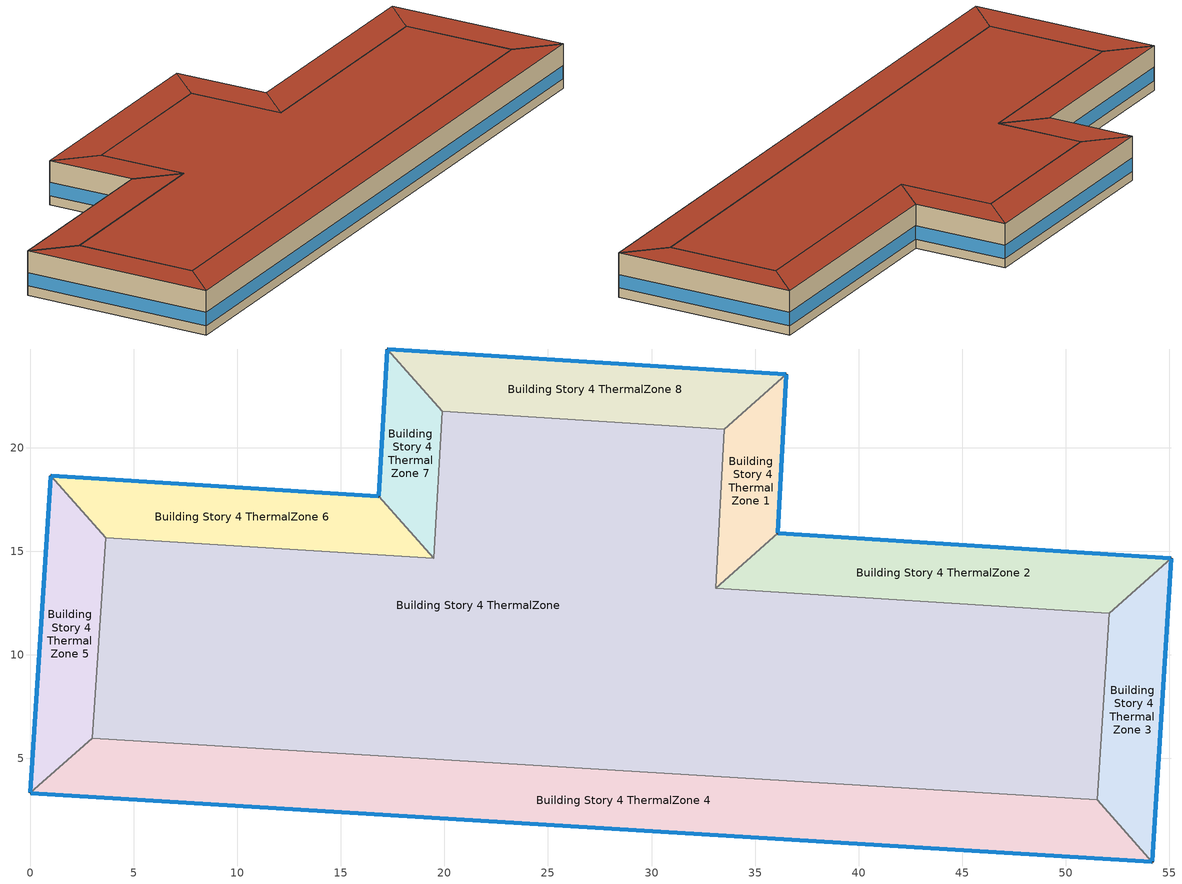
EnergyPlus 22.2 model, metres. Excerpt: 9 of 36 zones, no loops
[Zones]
Building Story 4 ThermalZone
 floor adiabatic (Typical Interior Ceiling): 33.52,20.89 33.1,13.23 52.1,12.02 51.53,3 3,5.98 3.65,15.65 19.48,14.66 19.9,21.77 z10.8
 wall adiabatic (Typical Interior Wall): 33.1,13.23 33.52,20.89 19.9,21.77 19.48,14.66 3.65,15.65 3,5.98 51.53,3 52.1,12.02 33.1,13.23 z10.8:14.4
 roof outside (Typical IEAD Roof - Highly Reflective R-25.64): 19.9,21.77 19.48,14.66 3.65,15.65 3,5.98 51.53,3 52.1,12.02 33.1,13.23 33.52,20.89 z14.4
Building Story 4 ThermalZone 1
 floor adiabatic (Typical Interior Ceiling): 36.51,23.54 36.09,15.88 33.1,13.23 33.52,20.89 z10.8
 wall outside (Typical Insulated Steel Framed Exterior Wall R-12.99): 36.09,15.88 36.51,23.54 z10.8:14.4
 wall adiabatic (Typical Interior Wall): 36.51,23.54 33.52,20.89 33.1,13.23 36.09,15.88 z10.8:14.4
 window (U 0.55 SHGC 0.25): 36.09,15.91 36.51,23.52 z11.56:12.65
 roof outside (Typical IEAD Roof - Highly Reflective R-25.64): 33.52,20.89 33.1,13.23 36.09,15.88 36.51,23.54 z14.4
Building Story 4 ThermalZone 2
 floor adiabatic (Typical Interior Ceiling): 36.09,15.88 55.1,14.66 52.1,12.02 33.1,13.23 z10.8
 wall outside (Typical Insulated Steel Framed Exterior Wall R-12.99): 55.1,14.66 36.09,15.88 z10.8:14.4
 wall adiabatic (Typical Interior Wall): 36.09,15.88 33.1,13.23 52.1,12.02 55.1,14.66 z10.8:14.4
 window (U 0.55 SHGC 0.25): 55.07,14.66 36.12,15.88 z11.56:12.64
 roof outside (Typical IEAD Roof - Highly Reflective R-25.64): 33.1,13.23 52.1,12.02 55.1,14.66 36.09,15.88 z14.4
Building Story 4 ThermalZone 3
 floor adiabatic (Typical Interior Ceiling): 55.1,14.66 54.18,0 51.53,3 52.1,12.02 z10.8
 wall outside (Typical Insulated Steel Framed Exterior Wall R-12.99): 54.18,0 55.1,14.66 z10.8:14.4
 wall adiabatic (Typical Interior Wall): 55.1,14.66 52.1,12.02 51.53,3 54.18,0 z10.8:14.4
 window (U 0.55 SHGC 0.25): 54.18,0.03 55.1,14.63 z11.56:12.65
 roof outside (Typical IEAD Roof - Highly Reflective R-25.64): 52.1,12.02 51.53,3 54.18,0 55.1,14.66 z14.4
Building Story 4 ThermalZone 4
 floor adiabatic (Typical Interior Ceiling): 54.18,0 0,3.33 3,5.98 51.53,3 z10.8
 wall outside (Typical Insulated Steel Framed Exterior Wall R-12.99): 0,3.33 54.18,0 z10.8:14.4
 wall adiabatic (Typical Interior Wall): 54.18,0 51.53,3 3,5.98 0,3.33 z10.8:14.4
 window (U 0.55 SHGC 0.25): 0.03,3.33 54.15,0 z11.56:12.64
 roof outside (Typical IEAD Roof - Highly Reflective R-25.64): 51.53,3 3,5.98 0,3.33 54.18,0 z14.4
Building Story 4 ThermalZone 5
 floor adiabatic (Typical Interior Ceiling): 0,3.33 1,18.66 3.65,15.65 3,5.98 z10.8
 wall outside (Typical Insulated Steel Framed Exterior Wall R-12.99): 1,18.66 0,3.33 z10.8:14.4
 wall adiabatic (Typical Interior Wall): 0,3.33 3,5.98 3.65,15.65 1,18.66 z10.8:14.4
 window (U 0.55 SHGC 0.25): 1,18.63 0,3.36 z11.56:12.65
 roof outside (Typical IEAD Roof - Highly Reflective R-25.64): 3,5.98 3.65,15.65 1,18.66 0,3.33 z14.4
Building Story 4 ThermalZone 6
 floor adiabatic (Typical Interior Ceiling): 1,18.66 16.83,17.66 19.48,14.66 3.65,15.65 z10.8
 wall outside (Typical Insulated Steel Framed Exterior Wall R-12.99): 16.83,17.66 1,18.66 z10.8:14.4
 wall adiabatic (Typical Interior Wall): 1,18.66 3.65,15.65 19.48,14.66 16.83,17.66 z10.8:14.4
 window (U 0.55 SHGC 0.25): 16.81,17.66 1.03,18.66 z11.56:12.65
 roof outside (Typical IEAD Roof - Highly Reflective R-25.64): 3.65,15.65 19.48,14.66 16.83,17.66 1,18.66 z14.4
Building Story 4 ThermalZone 7
 floor adiabatic (Typical Interior Ceiling): 16.83,17.66 17.25,24.77 19.9,21.77 19.48,14.66 z10.8
 wall outside (Typical Insulated Steel Framed Exterior Wall R-12.99): 17.25,24.77 16.83,17.66 z10.8:14.4
 wall adiabatic (Typical Interior Wall): 16.83,17.66 19.48,14.66 19.9,21.77 17.25,24.77 z10.8:14.4
 window (U 0.55 SHGC 0.25): 17.25,24.74 16.83,17.68 z11.56:12.65
 roof outside (Typical IEAD Roof - Highly Reflective R-25.64): 19.48,14.66 19.9,21.77 17.25,24.77 16.83,17.66 z14.4
Building Story 4 ThermalZone 8
 floor adiabatic (Typical Interior Ceiling): 17.25,24.77 36.51,23.54 33.52,20.89 19.9,21.77 z10.8
 wall outside (Typical Insulated Steel Framed Exterior Wall R-12.99): 36.51,23.54 17.25,24.77 z10.8:14.4
 wall adiabatic (Typical Interior Wall): 17.25,24.77 19.9,21.77 33.52,20.89 36.51,23.54 z10.8:14.4
 window (U 0.55 SHGC 0.25): 36.48,23.55 17.28,24.76 z11.56:12.64
 roof outside (Typical IEAD Roof - Highly Reflective R-25.64): 19.9,21.77 33.52,20.89 36.51,23.54 17.25,24.77 z14.4
[Building]
bld_11: Terrain=City
[Site:Location]
Jack Northrop Fld H_CA_USA: Latitude {deg}=41.31223; Longitude {deg}=-105.583; Time Zone {hr}=-8; Elevation {m}=21
[Site:GroundTemperature:FCfactorMethod]
January Ground Temperature {C}=18.8; February Ground Temperature {C}=14.3; March Ground Temperature {C}=13.6; April Ground Temperature {C}=13.2; May Ground Temperature {C}=13.3; June Ground Temperature {C}=12.6; July Ground Temperature {C}=15.3; August Ground Temperature {C}=15.6; September Ground Temperature {C}=17.7; October Ground Temperature {C}=19.4; November Ground Temperature {C}=19.7; December Ground Temperature {C}=18.5
[Site:WaterMainsTemperature]
Calculation Method=Correlation; Annual Average Outdoor Air Temperature {C}=8.96667; Maximum Difference In Monthly Average Outdoor Air Temperatures {deltaC}=26.2
[SizingPeriod:DesignDay] Day of Month=21; Dry-Bulb Temperature Range Modifier Type=DefaultMultipliers; Humidity Condition Type=Wetbulb; Barometric Pressure {Pa}=98769; Rain Indicator=No; Snow Indicator=No; Daylight Saving Time Indicator=No; Begin Environment Reset Mode=FullResetAtBeginEnvironment
Name | Month | Day Type | Maximum Dry-Bulb Temperature {C} | Daily Dry-Bulb Temperature Range {deltaC} | Wetbulb or DewPoint at Maximum Dry-Bulb {C} | Wind Speed {m/s} | Wind Direction {deg} | Solar Model Indicator | ASHRAE Clear Sky Optical Depth for Beam Irradiance (taub) | ASHRAE Clear Sky Optical Depth for Diffuse Irradiance (taud) | Sky Clearness
Buffalo Niagara Intl Ap Ann Clg .4% Condns DB=>MWB 1 | 7 | SummerDesignDay | 30.3 | 9.3 | 21.8 | 5.7 | 240 | ASHRAETau | 0.462 | 2.001
Buffalo Niagara Intl Ap Ann Clg .4% Condns WB=>MDB 1 | 7 | SummerDesignDay | 27.8 | 9.3 | 23.8 | 5.7 | 240 | ASHRAETau | 0.462 | 2.001
Buffalo Niagara Intl Ap Ann Htg 99.6% Condns DB 1 | 1 | WinterDesignDay | -16.3 | 0 | -16.3 | 5.1 | 270 | ASHRAEClearSky |  |  | 0
[Material]
Name | Roughness | Thickness {m} | Conductivity {W/m-K} | Density {kg/m3} | Specific Heat {J/kg-K} | Thermal Absorptance | Solar Absorptance | Visible Absorptance
100mm Normalweight concrete floor | MediumRough | 0.1016 | 2.31045 | 2322 | 832.557 | 0.9 | 0.7 | 0.7
25mm Stucco | Smooth | 0.0254 | 0.72 | 1856 | 840 | 0.9 | 0.7 | 0.7
5/8 in. Gypsum Board | MediumSmooth | 0.0159 | 0.16 | 800 | 1090 | 0.9 | 0.7 | 0.7
G01 13mm gypsum board | Smooth | 0.0127 | 0.160031 | 800.001 | 1090.73 | 0.9 | 0.7 | 0.5
Metal Roof Surface | Smooth | 0.0008 | 45.28 | 7824 | 500 | 0.9 | 0.7 | 0.7
Roof Membrane - Highly Reflective | VeryRough | 0.0095 | 0.16 | 1121.29 | 1460 | 0.75 | 0.45 | 0.7
Std Wood 6inch 1; Std Wood 6inch 2 | MediumSmooth | 0.15 | 0.12 | 540 | 1210 | 0.9 | 0.7 | 0.7
[Material:NoMass] Roughness=Smooth; Thermal Absorptance=0.9; Solar Absorptance=0.7
Name | Thermal Resistance {m2-K/W} | Visible Absorptance
CP02 CARPET PAD | 0.21648 | 0.8
Typical Insulation R-10.81 | 1.90342 | 0.7
Typical Insulation R-24.52 | 4.31889 | 0.7
[WindowMaterial:Gas]
Gap_1_W_0_0032: Gas Type=Air; Thickness {m}=0.0032
[WindowMaterial:Glazing] Optical Data Type=SpectralAverage; Infrared Transmittance at Normal Incidence=0; Back Side Infrared Hemispherical Emissivity=0.84; Conductivity {W/m-K}=1; Dirt Correction Factor for Solar and Visible Transmittance=1; Solar Diffusing=No
Name | Thickness {m} | Solar Transmittance at Normal Incidence | Front Side Solar Reflectance at Normal Incidence | Back Side Solar Reflectance at Normal Incidence | Visible Transmittance at Normal Incidence | Front Side Visible Reflectance at Normal Incidence | Back Side Visible Reflectance at Normal Incidence | Front Side Infrared Hemispherical Emissivity
Glass_2022F_LayerAvg | 0.0039 | 0.355897 | 0.394095 | 0.265645 | 0.677694 | 0.042734 | 0.05547 | 0.046
Glass_2175_LayerAvg | 0.0086 | 0.167758 | 0.217606 | 0.437978 | 0.416044 | 0.078729 | 0.10654 | 0.84
[Construction]
InteriorFurnishings 1: Std Wood 6inch 1
InteriorFurnishings 2: Std Wood 6inch 2
Typical IEAD Roof - Highly Reflective R-25.64: Roof Membrane - Highly Reflective, Typical Insulation R-24.52, Metal Roof Surface
Typical Insulated Steel Framed Exterior Wall R-12.99: 25mm Stucco, 5/8 in. Gypsum Board, Typical Insulation R-10.81, 5/8 in. Gypsum Board
Typical Interior Ceiling: CP02 CARPET PAD, 100mm Normalweight concrete floor
Typical Interior Wall: G01 13mm gypsum board, G01 13mm gypsum board
U 0.55 SHGC 0.25: Glass_2175_LayerAvg, Gap_1_W_0_0032, Glass_2022F_LayerAvg
[Zone] Multiplier=1; Part of Total Floor Area=Yes
Building Story 4 ThermalZone; Building Story 4 ThermalZone 1; Building Story 4 ThermalZone 2; Building Story 4 ThermalZone 3; Building Story 4 ThermalZone 4; Building Story 4 ThermalZone 5; Building Story 4 ThermalZone 6; Building Story 4 ThermalZone 7; Building Story 4 ThermalZone 8
[Space] Space Type=Story Top Blended Space Type
Name | Zone
Building Story 4 Space | Building Story 4 ThermalZone
Building Story 4 Space 1 | Building Story 4 ThermalZone 1
Building Story 4 Space 2 | Building Story 4 ThermalZone 2
Building Story 4 Space 3 | Building Story 4 ThermalZone 3
Building Story 4 Space 4 | Building Story 4 ThermalZone 4
Building Story 4 Space 5 | Building Story 4 ThermalZone 5
Building Story 4 Space 6 | Building Story 4 ThermalZone 6
Building Story 4 Space 7 | Building Story 4 ThermalZone 7
Building Story 4 Space 8 | Building Story 4 ThermalZone 8
[SpaceList]
Story Top Blended Space Type: Building Story 4 Space 2, Building Story 4 Space 4, Building Story 4 Space, Building Story 4 Space 5, Building Story 4 Space 6, Building Story 4 Space 7, Building Story 4 Space 3, Building Story 4 Space 1, Building Story 4 Space 8
[InternalMass]
Name | Construction | Zone or ZoneList | Space or SpaceList | Surface Area {m2}
Building Story 4 Space 2 Office WholeBuilding - Lg Office A  - Story Top Mass; Building Story 4 Space 2 Office WholeBuilding - Lg Office C  - Story Top Mass | InteriorFurnishings 1 | Building Story 4 ThermalZone 2 | Building Story 4 Space 2 | 14.8252
Building Story 4 Space 4 Office WholeBuilding - Lg Office A  - Story Top Mass; Building Story 4 Space 4 Office WholeBuilding - Lg Office C  - Story Top Mass | InteriorFurnishings 1 | Building Story 4 ThermalZone 4 | Building Story 4 Space 4 | 39.9319
Building Story 4 Space Office WholeBuilding - Lg Office A  - Story Top Mass; Building Story 4 Space Office WholeBuilding - Lg Office C  - Story Top Mass | InteriorFurnishings 1 | Building Story 4 ThermalZone | Building Story 4 Space | 152.599
Building Story 4 Space 5 Office WholeBuilding - Lg Office A  - Story Top Mass; Building Story 4 Space 5 Office WholeBuilding - Lg Office C  - Story Top Mass | InteriorFurnishings 1 | Building Story 4 ThermalZone 5 | Building Story 4 Space 5 | 9.72723
Building Story 4 Space 6 Office WholeBuilding - Lg Office A  - Story Top Mass; Building Story 4 Space 6 Office WholeBuilding - Lg Office C  - Story Top Mass | InteriorFurnishings 1 | Building Story 4 ThermalZone 6 | Building Story 4 Space 6 | 12.3178
Building Story 4 Space 7 Office WholeBuilding - Lg Office A  - Story Top Mass; Building Story 4 Space 7 Office WholeBuilding - Lg Office C  - Story Top Mass | InteriorFurnishings 1 | Building Story 4 ThermalZone 7 | Building Story 4 Space 7 | 5.51757
Building Story 4 Space 3 Office WholeBuilding - Lg Office A  - Story Top Mass; Building Story 4 Space 3 Office WholeBuilding - Lg Office C  - Story Top Mass | InteriorFurnishings 1 | Building Story 4 ThermalZone 3 | Building Story 4 Space 3 | 9.21941
Building Story 4 Space 1 Office WholeBuilding - Lg Office A  - Story Top Mass; Building Story 4 Space 1 Office WholeBuilding - Lg Office C  - Story Top Mass | InteriorFurnishings 1 | Building Story 4 ThermalZone 1 | Building Story 4 Space 1 | 5.98695
Building Story 4 Space 8 Office WholeBuilding - Lg Office A  - Story Top Mass; Building Story 4 Space 8 Office WholeBuilding - Lg Office C  - Story Top Mass | InteriorFurnishings 1 | Building Story 4 ThermalZone 8 | Building Story 4 Space 8 | 12.8073
Building Story 4 Space 2 Office WholeBuilding - Lg Office A end_a - Story Top Mass; Building Story 4 Space 2 Office WholeBuilding - Lg Office A end_b - Story Top Mass; Building Story 4 Space 2 Office WholeBuilding - Lg Office C end_a - Story Top Mass; Building Story 4 Space 2 Office WholeBuilding - Lg Office C end_b - Story Top Mass | InteriorFurnishings 1 | Building Story 4 ThermalZone 2 | Building Story 4 Space 2 | 2.35722
Building Story 4 Space 4 Office WholeBuilding - Lg Office A end_a - Story Top Mass; Building Story 4 Space 4 Office WholeBuilding - Lg Office A end_b - Story Top Mass; Building Story 4 Space 4 Office WholeBuilding - Lg Office C end_a - Story Top Mass; Building Story 4 Space 4 Office WholeBuilding - Lg Office C end_b - Story Top Mass | InteriorFurnishings 1 | Building Story 4 ThermalZone 4 | Building Story 4 Space 4 | 6.34919
Building Story 4 Space Office WholeBuilding - Lg Office A end_a - Story Top Mass; Building Story 4 Space Office WholeBuilding - Lg Office A end_b - Story Top Mass; Building Story 4 Space Office WholeBuilding - Lg Office C end_a - Story Top Mass; Building Story 4 Space Office WholeBuilding - Lg Office C end_b - Story Top Mass | InteriorFurnishings 1 | Building Story 4 ThermalZone | Building Story 4 Space | 24.2634
Building Story 4 Space 5 Office WholeBuilding - Lg Office A end_a - Story Top Mass; Building Story 4 Space 5 Office WholeBuilding - Lg Office A end_b - Story Top Mass; Building Story 4 Space 5 Office WholeBuilding - Lg Office C end_a - Story Top Mass; Building Story 4 Space 5 Office WholeBuilding - Lg Office C end_b - Story Top Mass | InteriorFurnishings 1 | Building Story 4 ThermalZone 5 | Building Story 4 Space 5 | 1.54663
Building Story 4 Space 6 Office WholeBuilding - Lg Office A end_a - Story Top Mass; Building Story 4 Space 6 Office WholeBuilding - Lg Office A end_b - Story Top Mass; Building Story 4 Space 6 Office WholeBuilding - Lg Office C end_a - Story Top Mass; Building Story 4 Space 6 Office WholeBuilding - Lg Office C end_b - Story Top Mass | InteriorFurnishings 1 | Building Story 4 ThermalZone 6 | Building Story 4 Space 6 | 1.95853
Building Story 4 Space 7 Office WholeBuilding - Lg Office A end_a - Story Top Mass; Building Story 4 Space 7 Office WholeBuilding - Lg Office A end_b - Story Top Mass; Building Story 4 Space 7 Office WholeBuilding - Lg Office C end_a - Story Top Mass; Building Story 4 Space 7 Office WholeBuilding - Lg Office C end_b - Story Top Mass | InteriorFurnishings 1 | Building Story 4 ThermalZone 7 | Building Story 4 Space 7 | 0.877296
Building Story 4 Space 3 Office WholeBuilding - Lg Office A end_a - Story Top Mass; Building Story 4 Space 3 Office WholeBuilding - Lg Office A end_b - Story Top Mass; Building Story 4 Space 3 Office WholeBuilding - Lg Office C end_a - Story Top Mass; Building Story 4 Space 3 Office WholeBuilding - Lg Office C end_b - Story Top Mass | InteriorFurnishings 1 | Building Story 4 ThermalZone 3 | Building Story 4 Space 3 | 1.46589
Building Story 4 Space 1 Office WholeBuilding - Lg Office A end_a - Story Top Mass; Building Story 4 Space 1 Office WholeBuilding - Lg Office A end_b - Story Top Mass; Building Story 4 Space 1 Office WholeBuilding - Lg Office C end_a - Story Top Mass; Building Story 4 Space 1 Office WholeBuilding - Lg Office C end_b - Story Top Mass | InteriorFurnishings 1 | Building Story 4 ThermalZone 1 | Building Story 4 Space 1 | 0.951928
Building Story 4 Space 8 Office WholeBuilding - Lg Office A end_a - Story Top Mass; Building Story 4 Space 8 Office WholeBuilding - Lg Office A end_b - Story Top Mass; Building Story 4 Space 8 Office WholeBuilding - Lg Office C end_a - Story Top Mass; Building Story 4 Space 8 Office WholeBuilding - Lg Office C end_b - Story Top Mass | InteriorFurnishings 1 | Building Story 4 ThermalZone 8 | Building Story 4 Space 8 | 2.03637
Building Story 4 Space 2 Office WholeBuilding - Lg Office B  - Story Top Mass | InteriorFurnishings 1 | Building Story 4 ThermalZone 2 | Building Story 4 Space 2 | 52.2766
Building Story 4 Space 4 Office WholeBuilding - Lg Office B  - Story Top Mass | InteriorFurnishings 1 | Building Story 4 ThermalZone 4 | Building Story 4 Space 4 | 140.808
Building Story 4 Space Office WholeBuilding - Lg Office B  - Story Top Mass | InteriorFurnishings 1 | Building Story 4 ThermalZone | Building Story 4 Space | 538.095
Building Story 4 Space 5 Office WholeBuilding - Lg Office B  - Story Top Mass | InteriorFurnishings 1 | Building Story 4 ThermalZone 5 | Building Story 4 Space 5 | 34.3001
Building Story 4 Space 6 Office WholeBuilding - Lg Office B  - Story Top Mass | InteriorFurnishings 1 | Building Story 4 ThermalZone 6 | Building Story 4 Space 6 | 43.4348
Building Story 4 Space 7 Office WholeBuilding - Lg Office B  - Story Top Mass | InteriorFurnishings 1 | Building Story 4 ThermalZone 7 | Building Story 4 Space 7 | 19.456
Building Story 4 Space 3 Office WholeBuilding - Lg Office B  - Story Top Mass | InteriorFurnishings 1 | Building Story 4 ThermalZone 3 | Building Story 4 Space 3 | 32.5094
Building Story 4 Space 1 Office WholeBuilding - Lg Office B  - Story Top Mass | InteriorFurnishings 1 | Building Story 4 ThermalZone 1 | Building Story 4 Space 1 | 21.1111
Building Story 4 Space 8 Office WholeBuilding - Lg Office B  - Story Top Mass | InteriorFurnishings 1 | Building Story 4 ThermalZone 8 | Building Story 4 Space 8 | 45.161
Building Story 4 Space 2 Office WholeBuilding - Lg Office B end_a - Story Top Mass; Building Story 4 Space 2 Office WholeBuilding - Lg Office B end_b - Story Top Mass | InteriorFurnishings 1 | Building Story 4 ThermalZone 2 | Building Story 4 Space 2 | 8.312
Building Story 4 Space 4 Office WholeBuilding - Lg Office B end_a - Story Top Mass; Building Story 4 Space 4 Office WholeBuilding - Lg Office B end_b - Story Top Mass | InteriorFurnishings 1 | Building Story 4 ThermalZone 4 | Building Story 4 Space 4 | 22.3885
Building Story 4 Space Office WholeBuilding - Lg Office B end_a - Story Top Mass; Building Story 4 Space Office WholeBuilding - Lg Office B end_b - Story Top Mass | InteriorFurnishings 1 | Building Story 4 ThermalZone | Building Story 4 Space | 85.5573
Building Story 4 Space 5 Office WholeBuilding - Lg Office B end_a - Story Top Mass; Building Story 4 Space 5 Office WholeBuilding - Lg Office B end_b - Story Top Mass | InteriorFurnishings 1 | Building Story 4 ThermalZone 5 | Building Story 4 Space 5 | 5.45373
Building Story 4 Space 6 Office WholeBuilding - Lg Office B end_a - Story Top Mass; Building Story 4 Space 6 Office WholeBuilding - Lg Office B end_b - Story Top Mass | InteriorFurnishings 1 | Building Story 4 ThermalZone 6 | Building Story 4 Space 6 | 6.90615
Building Story 4 Space 7 Office WholeBuilding - Lg Office B end_a - Story Top Mass; Building Story 4 Space 7 Office WholeBuilding - Lg Office B end_b - Story Top Mass | InteriorFurnishings 1 | Building Story 4 ThermalZone 7 | Building Story 4 Space 7 | 3.09351
Building Story 4 Space 3 Office WholeBuilding - Lg Office B end_a - Story Top Mass; Building Story 4 Space 3 Office WholeBuilding - Lg Office B end_b - Story Top Mass | InteriorFurnishings 1 | Building Story 4 ThermalZone 3 | Building Story 4 Space 3 | 5.16901
Building Story 4 Space 1 Office WholeBuilding - Lg Office B end_a - Story Top Mass; Building Story 4 Space 1 Office WholeBuilding - Lg Office B end_b - Story Top Mass | InteriorFurnishings 1 | Building Story 4 ThermalZone 1 | Building Story 4 Space 1 | 3.35668
Building Story 4 Space 8 Office WholeBuilding - Lg Office B end_a - Story Top Mass; Building Story 4 Space 8 Office WholeBuilding - Lg Office B end_b - Story Top Mass | InteriorFurnishings 1 | Building Story 4 ThermalZone 8 | Building Story 4 Space 8 | 7.18062
Building Story 4 Space Mass | InteriorFurnishings 2 | Building Story 4 ThermalZone | Building Story 4 Space | 1111.46
Building Story 4 Space 1 Mass | InteriorFurnishings 2 | Building Story 4 ThermalZone 1 | Building Story 4 Space 1 | 43.6061
Building Story 4 Space 2 Mass | InteriorFurnishings 2 | Building Story 4 ThermalZone 2 | Building Story 4 Space 2 | 107.98
Building Story 4 Space 3 Mass | InteriorFurnishings 2 | Building Story 4 ThermalZone 3 | Building Story 4 Space 3 | 67.1498
Building Story 4 Space 4 Mass | InteriorFurnishings 2 | Building Story 4 ThermalZone 4 | Building Story 4 Space 4 | 290.845
Building Story 4 Space 5 Mass | InteriorFurnishings 2 | Building Story 4 ThermalZone 5 | Building Story 4 Space 5 | 70.8486
Building Story 4 Space 6 Mass | InteriorFurnishings 2 | Building Story 4 ThermalZone 6 | Building Story 4 Space 6 | 89.7167
Building Story 4 Space 7 Mass | InteriorFurnishings 2 | Building Story 4 ThermalZone 7 | Building Story 4 Space 7 | 40.1873
Building Story 4 Space 8 Mass | InteriorFurnishings 2 | Building Story 4 ThermalZone 8 | Building Story 4 Space 8 | 93.2823
[Lights]
Office WholeBuilding - Lg Office Lights 2: Zone or ZoneList or Space or SpaceList=Story Top Blended Space Type; Schedule=OfficeLarge BLDG_LIGHT_SCH_2013; Design Level Calculation Method=Watts/Area; Watts per Zone Floor Area {W/m2}=8.82641; Return Air Fraction=0; Fraction Radiant=0.7; Fraction Visible=0.2; Fraction Replaceable=1
[People]
Office WholeBuilding - Lg Office People 2: Zone or ZoneList or Space or SpaceList=Story Top Blended Space Type; Number of People Schedule=OfficeLarge BLDG_OCC_SCH; Number of People Calculation Method=People/Area; People per Floor Area {person/m2}=0.0538196; Fraction Radiant=0.3; Activity Level Schedule=OfficeLarge ACTIVITY_SCH; Enable ASHRAE 55 Comfort Warnings=Yes; Mean Radiant Temperature Calculation Type=ZoneAveraged; Work Efficiency Schedule=Work Efficiency Schedule; Clothing Insulation Schedule=Clothing Schedule; Air Velocity Schedule=Air Velocity Schedule; Thermal Comfort Model 1 Type=Fanger
[ElectricEquipment]
Office WholeBuilding - Lg Office Elec Equip 2: Zone or ZoneList or Space or SpaceList=Story Top Blended Space Type; Schedule=OfficeLarge BLDG_EQUIP_SCH; Design Level Calculation Method=Watts/Area; Watts per Zone Floor Area {W/m2}=8.07007; Fraction Latent=0; Fraction Radiant=0.5; Fraction Lost=0
[ZoneInfiltration:DesignFlowRate] Zone or ZoneList or Space or SpaceList=Story Top Blended Space Type; Schedule=Always On Discrete; Design Flow Rate Calculation Method=Flow/ExteriorArea; Constant Term Coefficient=0; Temperature Term Coefficient=0; Velocity Term Coefficient=0.224; Velocity Squared Term Coefficient=0
Name | Flow Rate per Exterior Surface Area {m3/s-m2}
Office WholeBuilding - Lg Office A  - Story Top Infiltration; Office WholeBuilding - Lg Office C  - Story Top Infiltration | 3.71817e-05
Office WholeBuilding - Lg Office A end_a - Story Top Infiltration; Office WholeBuilding - Lg Office A end_b - Story Top Infiltration; Office WholeBuilding - Lg Office C end_a - Story Top Infiltration; Office WholeBuilding - Lg Office C end_b - Story Top Infiltration | 1.18238e-05
Office WholeBuilding - Lg Office B end_a - Story Top Infiltration; Office WholeBuilding - Lg Office B end_b - Story Top Infiltration | 2.08466e-05
[Daylighting:Controls] Lighting Control Type=Stepped; Minimum Input Power Fraction for Continuous or ContinuousOff Dimming Control=0.3; Minimum Light Output Fraction for Continuous or ContinuousOff Dimming Control=0.2; Number of Stepped Control Steps=3; Probability Lighting will be Reset When Needed in Manual Stepped Control=1; Glare Calculation Azimuth Angle of View Direction Clockwise from Zone y-Axis {deg}=-0; Maximum Allowable Discomfort Glare Index=22; Illuminance Setpoint at Reference Point 1 {lux}=377
Name | Zone or Space | Glare Calculation Daylighting Reference Point | Daylighting Reference Point Name 1 | Fraction of Lights Controlled by Reference Point 1 | Daylighting Reference Point Name 2 | Fraction of Lights Controlled by Reference Point 2 | Illuminance Setpoint at Reference Point 2 {lux}
Building Story 4 ThermalZone 2 DaylightingControls | Building Story 4 ThermalZone 2 | Building Story 4 Space 2 Daylt Sensor 1 | Building Story 4 Space 2 Daylt Sensor 1 | 0.437 | Building Story 4 Space 2 Daylt Sensor 2 | 0.103 | 377
Building Story 4 ThermalZone 3 DaylightingControls | Building Story 4 ThermalZone 3 | Building Story 4 Space 3 Daylt Sensor 1 | Building Story 4 Space 3 Daylt Sensor 1 | 0.48
Building Story 4 ThermalZone 4 DaylightingControls | Building Story 4 ThermalZone 4 | Building Story 4 Space 4 Daylt Sensor 1 | Building Story 4 Space 4 Daylt Sensor 1 | 0.452 | Building Story 4 Space 4 Daylt Sensor 2 | 0.107 | 377
Building Story 4 ThermalZone 5 DaylightingControls | Building Story 4 ThermalZone 5 | Building Story 4 Space 5 Daylt Sensor 1 | Building Story 4 Space 5 Daylt Sensor 1 | 0.479 | Building Story 4 Space 5 Daylt Sensor 2 | 0.095 | 377
Building Story 4 ThermalZone 6 DaylightingControls | Building Story 4 ThermalZone 6 | Building Story 4 Space 6 Daylt Sensor 1 | Building Story 4 Space 6 Daylt Sensor 1 | 0.437 | Building Story 4 Space 6 Daylt Sensor 2 | 0.101 | 377
Building Story 4 ThermalZone 8 DaylightingControls | Building Story 4 ThermalZone 8 | Building Story 4 Space 8 Daylt Sensor 1 | Building Story 4 Space 8 Daylt Sensor 1 | 0.47 | Building Story 4 Space 8 Daylt Sensor 2 | 0.099 | 377
[AvailabilityManager:NightCycle] Applicability Schedule=Always On Discrete; Control Type=CycleOnAny; Thermostat Tolerance {deltaC}=1.9999; Cycling Run Time Control Type=Thermostat; Cycling Run Time {s}=1800
Name | Fan Schedule
Availability Manager Night Cycle 1 | 9 Zone PVAV Occ Sch
Availability Manager Night Cycle 2 | 9 Zone PVAV 1 Occ Sch
Availability Manager Night Cycle 3 | 9 Zone PVAV 2 Occ Sch
Availability Manager Night Cycle 4 | 9 Zone PVAV 3 Occ Sch
[AvailabilityManager:Scheduled] Schedule=Always On Discrete
9 Zone PVAV OA System Availability Manager; 9 Zone PVAV 1 OA System Availability Manager; 9 Zone PVAV 2 OA System Availability Manager; 9 Zone PVAV 3 OA System Availability Manager
[Exterior:Lights] Control Option=AstronomicalClock
Name | Schedule | Design Level {W}
Building Facades | Schedule Ruleset 1 | 621.697
Main Entries | Schedule Ruleset 2 | 240
Other Doors | Schedule Ruleset 2 | 187.172
Parking Areas and Drives | Schedule Ruleset 2 | 3937.76
[EnergyManagementSystem:Sensor]
Name | Output:Variable or Output:Meter Index Key | Output:Variable or Output:Meter
Ele_Sen | Whole Building | Facility Total Purchased Electricity Energy
Fut_Sen | NYSTc 2030 Future Hourly Emissions Sch | Schedule Value
His_Sen | New York 2019 Historical Hourly Emissions Sch | Schedule Value
Mains_Water_Temp_Sen | Environment | Site Mains Water Temperature
[EnergyManagementSystem:Actuator]
Mains_Water_Temp_Act: Actuated Component Unique=Mains Water Temperature; Actuated Component Type=Schedule:Constant; Actuated Component Control Type=Schedule Value
[EnergyManagementSystem:Program]
Emissions_Calc_Prgm: SET fut_hr_val = Fut_Sen; SET his_hr_val = His_Sen; SET fut_yr_val = 92; SET his_yr_val = 583; SET elec = Ele_Sen; SET conv = 1000000 * 60 * 60; SET conv_kg_mt = 0.001; SET fut_hr = (fut_hr_val * elec / conv) * conv_kg_mt; SET his_hr = (his_hr_val * elec / conv) * conv_kg_mt; SET fut_yr = (fut_yr_val * elec / conv) * conv_kg_mt; SET his_yr = (his_yr_val * elec / conv) * conv_kg_mt; SET fut_hr_intensity = fut_hr * 1000 / 41227.77761711179; SET his_hr_intensity = his_hr * 1000 / 41227.77761711179; SET fut_yr_intensity = fut_yr * 1000 / 41227.77761711179; SET his_yr_intensity = his_yr * 1000 / 41227.77761711179
Mains_Water_Prg: SET Mains_Water_Temp_Act = Mains_Water_Temp_Sen
[EnergyManagementSystem:ProgramCallingManager]
Emissions Calc Prgm: EndOfSystemTimestepBeforeHVACReporting; Emissions_Calc_Prgm
Mains_Water_Prg_Mgr: BeginTimestepBeforePredictor; Mains_Water_Prg
[EnergyManagementSystem:OutputVariable] Type of Data in Variable=Summed; Update Frequency=SystemTimestep; EMS Program or Subroutine=Emissions_Calc_Prgm
Name | EMS Variable | Units
Future_Annual_Electricity_Emissions | fut_yr | mt
Future_Annual_Electricity_Emissions_Intensity | fut_yr_intensity | kg/ft2
Future_Hourly_Electricity_Emissions | fut_hr | mt
Future_Hourly_Electricity_Emissions_Intensity | fut_hr_intensity | kg/ft2
Historical_Annual_Electricity_Emissions | his_yr | mt
Historical_Annual_Electricity_Emissions_Intensity | his_yr_intensity | kg/ft2
Historical_Hourly_Electricity_Emissions | his_hr | mt
Historical_Hourly_Electricity_Emissions_Intensity | his_hr_intensity | kg/ft2
[Schedule:Day:Interval]
OfficeLarge BLDG_LIGHT_SCH_2013 Wkdy Day: No, 05:00, 0.05, 06:00, 0.1, 07:00, 0.0905601, 08:00, 0.27168, 17:00, 0.815041, 18:00, 0.452801, 20:00, 0.27168, 22:00, 0.18112, 23:00, 0.0905601, 24:00, 0.0452801
OfficeLarge BLDG_LIGHT_SCH_2013 Sat Day: No, 06:00, 0.05, 08:00, 0.0905601, 12:00, 0.27168, 17:00, 0.13584, 19:00, 0.0452801, 24:00, 0.05
OfficeLarge BLDG_LIGHT_SCH_2013 Default: No, 05:00, 0.05, 18:00, 0.0452801, 24:00, 0.05
OfficeLarge BLDG_LIGHT_SCH_2013 Summer Design Day; Clothing Schedule Default Winter Clothes; 9 Zone PVAV Occ Sch Summer Design Day; 9 Zone PVAV Occ Sch Winter Design Day; 9 Zone PVAV 1 Occ Sch Summer Design Day; 9 Zone PVAV 1 Occ Sch Winter Design Day; OfficeLarge BLDG_EQUIP_SCH Summer Design Day; 9 Zone PVAV 2 Occ Sch Summer Design Day; 9 Zone PVAV 2 Occ Sch Winter Design Day; 9 Zone PVAV 3 Occ Sch Summer Design Day; 9 Zone PVAV 3 Occ Sch Winter Design Day: No, 24:00, 1
OfficeLarge BLDG_LIGHT_SCH_2013 Winter Design Day; Work Efficiency Schedule Default; 9 Zone PVAV Occ Sch Sunday; 9 Zone PVAV 1 Occ Sch Sunday; OfficeLarge BLDG_OCC_SCH Winter Design Day; OfficeLarge BLDG_EQUIP_SCH Winter Design Day; 9 Zone PVAV 2 Occ Sch Sunday; 9 Zone PVAV 3 Occ Sch Sunday: No, 24:00, 0
Air Velocity Schedule Default: No, 24:00, 0.2
9 Zone PVAV Occ Sch Thursday; 9 Zone PVAV Occ Sch Friday; 9 Zone PVAV Occ Sch Default; 9 Zone PVAV Occ Sch Tuesday; 9 Zone PVAV Occ Sch Wednesday; 9 Zone PVAV Occ Sch Tuesday 2; 9 Zone PVAV Occ Sch Wednesday 2; 9 Zone PVAV Occ Sch Thursday 2; 9 Zone PVAV Occ Sch Friday 2; 9 Zone PVAV Occ Sch Monday 2; 9 Zone PVAV 1 Occ Sch Default: No, 08:00, 0, 21:00, 1, 24:00, 0
9 Zone PVAV Occ Sch Wednesday 1; 9 Zone PVAV Occ Sch Thursday 1; 9 Zone PVAV Occ Sch Friday 1; 9 Zone PVAV Occ Sch Monday 1; 9 Zone PVAV Occ Sch Tuesday 1: No, 08:00, 0, 19:00, 1, 24:00, 0
OfficeLarge BLDG_OCC_SCH Wkdy Day: No, 06:00, 0, 07:00, 0.1, 08:00, 0.2, 12:00, 0.95, 13:00, 0.5, 17:00, 0.95, 18:00, 0.3, 22:00, 0.1, 24:00, 0.05
OfficeLarge BLDG_OCC_SCH Sat Day: No, 06:00, 0, 08:00, 0.1, 12:00, 0.3, 17:00, 0.1, 19:00, 0.05, 24:00, 0
OfficeLarge BLDG_OCC_SCH Default: No, 06:00, 0, 18:00, 0.05, 24:00, 0
OfficeLarge BLDG_OCC_SCH Summer Design Day: No, 06:00, 0, 22:00, 1, 24:00, 0.05
OfficeLarge ACTIVITY_SCH Default; OfficeLarge ACTIVITY_SCH Summer Design Day; OfficeLarge ACTIVITY_SCH Winter Design Day: No, 24:00, 120
OfficeLarge BLDG_EQUIP_SCH Wkdy Day: No, 08:00, 0.4, 12:00, 0.9, 13:00, 0.8, 17:00, 0.9, 18:00, 0.5, 24:00, 0.4
OfficeLarge BLDG_EQUIP_SCH Sat Day: No, 06:00, 0.3, 08:00, 0.4, 12:00, 0.5, 17:00, 0.35, 24:00, 0.3
OfficeLarge BLDG_EQUIP_SCH Default: No, 24:00, 0.3
9 Zone PVAV 2 Occ Sch Default: No, 08:00, 0, 18:00, 1, 24:00, 0
9 Zone PVAV 3 Occ Sch Default: No, 07:00, 0, 18:00, 1, 24:00, 0
9 Zone PVAV 3 Occ Sch Saturday: No, 08:00, 0, 12:00, 1, 24:00, 0
Schedule Day 103: No, 06:00, 0, 24:00, 1
Schedule Day 104: No, 06:00, 0.7, 24:00, 1
[Schedule:Week:Daily]
OfficeLarge BLDG_LIGHT_SCH_2013 Week Rule - Jan1-Jan3: OfficeLarge BLDG_LIGHT_SCH_2013 Wkdy Day, OfficeLarge BLDG_LIGHT_SCH_2013 Wkdy Day, OfficeLarge BLDG_LIGHT_SCH_2013 Wkdy Day, OfficeLarge BLDG_LIGHT_SCH_2013 Wkdy Day, OfficeLarge BLDG_LIGHT_SCH_2013 Wkdy Day, OfficeLarge BLDG_LIGHT_SCH_2013 Wkdy Day, OfficeLarge BLDG_LIGHT_SCH_2013 Sat Day, OfficeLarge BLDG_LIGHT_SCH_2013 Default, OfficeLarge BLDG_LIGHT_SCH_2013 Summer Design Day, OfficeLarge BLDG_LIGHT_SCH_2013 Winter Design Day, OfficeLarge BLDG_LIGHT_SCH_2013 Default, OfficeLarge BLDG_LIGHT_SCH_2013 Default
OfficeLarge BLDG_LIGHT_SCH_2013 Week Rule - Jan4-Dec31: OfficeLarge BLDG_LIGHT_SCH_2013 Default, OfficeLarge BLDG_LIGHT_SCH_2013 Wkdy Day, OfficeLarge BLDG_LIGHT_SCH_2013 Wkdy Day, OfficeLarge BLDG_LIGHT_SCH_2013 Wkdy Day, OfficeLarge BLDG_LIGHT_SCH_2013 Wkdy Day, OfficeLarge BLDG_LIGHT_SCH_2013 Wkdy Day, OfficeLarge BLDG_LIGHT_SCH_2013 Sat Day, OfficeLarge BLDG_LIGHT_SCH_2013 Default, OfficeLarge BLDG_LIGHT_SCH_2013 Summer Design Day, OfficeLarge BLDG_LIGHT_SCH_2013 Winter Design Day, OfficeLarge BLDG_LIGHT_SCH_2013 Default, OfficeLarge BLDG_LIGHT_SCH_2013 Default
Work Efficiency Schedule Week Rule - Jan1-Dec31: Work Efficiency Schedule Default, Work Efficiency Schedule Default, Work Efficiency Schedule Default, Work Efficiency Schedule Default, Work Efficiency Schedule Default, Work Efficiency Schedule Default, Work Efficiency Schedule Default, Work Efficiency Schedule Default, Work Efficiency Schedule Default, Work Efficiency Schedule Default, Work Efficiency Schedule Default, Work Efficiency Schedule Default
Clothing Schedule Week Rule - Jan1-Dec31: Clothing Schedule Default Winter Clothes, Clothing Schedule Default Winter Clothes, Clothing Schedule Default Winter Clothes, Clothing Schedule Default Winter Clothes, Clothing Schedule Default Winter Clothes, Clothing Schedule Default Winter Clothes, Clothing Schedule Default Winter Clothes, Clothing Schedule Default Winter Clothes, Clothing Schedule Default Winter Clothes, Clothing Schedule Default Winter Clothes, Clothing Schedule Default Winter Clothes, Clothing Schedule Default Winter Clothes
Air Velocity Schedule Week Rule - Jan1-Dec31: Air Velocity Schedule Default, Air Velocity Schedule Default, Air Velocity Schedule Default, Air Velocity Schedule Default, Air Velocity Schedule Default, Air Velocity Schedule Default, Air Velocity Schedule Default, Air Velocity Schedule Default, Air Velocity Schedule Default, Air Velocity Schedule Default, Air Velocity Schedule Default, Air Velocity Schedule Default
9 Zone PVAV Occ Sch Week Rule - Jan1-Jan3: 9 Zone PVAV Occ Sch Thursday, 9 Zone PVAV Occ Sch Thursday, 9 Zone PVAV Occ Sch Thursday, 9 Zone PVAV Occ Sch Thursday, 9 Zone PVAV Occ Sch Thursday, 9 Zone PVAV Occ Sch Friday, 9 Zone PVAV Occ Sch Sunday, 9 Zone PVAV Occ Sch Default, 9 Zone PVAV Occ Sch Summer Design Day, 9 Zone PVAV Occ Sch Winter Design Day, 9 Zone PVAV Occ Sch Default, 9 Zone PVAV Occ Sch Default
9 Zone PVAV Occ Sch Week Rule - Jan4-Jun27: 9 Zone PVAV Occ Sch Sunday, 9 Zone PVAV Occ Sch Default, 9 Zone PVAV Occ Sch Tuesday, 9 Zone PVAV Occ Sch Wednesday, 9 Zone PVAV Occ Sch Thursday, 9 Zone PVAV Occ Sch Friday, 9 Zone PVAV Occ Sch Sunday, 9 Zone PVAV Occ Sch Default, 9 Zone PVAV Occ Sch Summer Design Day, 9 Zone PVAV Occ Sch Winter Design Day, 9 Zone PVAV Occ Sch Default, 9 Zone PVAV Occ Sch Default
9 Zone PVAV Occ Sch Week Rule - Jun28-Jul4: 9 Zone PVAV Occ Sch Sunday, 9 Zone PVAV Occ Sch Default, 9 Zone PVAV Occ Sch Tuesday, 9 Zone PVAV Occ Sch Wednesday 1, 9 Zone PVAV Occ Sch Thursday 1, 9 Zone PVAV Occ Sch Friday 1, 9 Zone PVAV Occ Sch Sunday, 9 Zone PVAV Occ Sch Default, 9 Zone PVAV Occ Sch Summer Design Day, 9 Zone PVAV Occ Sch Winter Design Day, 9 Zone PVAV Occ Sch Default, 9 Zone PVAV Occ Sch Default
9 Zone PVAV Occ Sch Week Rule - Jul5-Aug29: 9 Zone PVAV Occ Sch Sunday, 9 Zone PVAV Occ Sch Monday 1, 9 Zone PVAV Occ Sch Tuesday 1, 9 Zone PVAV Occ Sch Wednesday 1, 9 Zone PVAV Occ Sch Thursday 1, 9 Zone PVAV Occ Sch Friday 1, 9 Zone PVAV Occ Sch Sunday, 9 Zone PVAV Occ Sch Default, 9 Zone PVAV Occ Sch Summer Design Day, 9 Zone PVAV Occ Sch Winter Design Day, 9 Zone PVAV Occ Sch Default, 9 Zone PVAV Occ Sch Default
9 Zone PVAV Occ Sch Week Rule - Aug30-Sep5: 9 Zone PVAV Occ Sch Sunday, 9 Zone PVAV Occ Sch Monday 1, 9 Zone PVAV Occ Sch Tuesday 2, 9 Zone PVAV Occ Sch Wednesday 2, 9 Zone PVAV Occ Sch Thursday 2, 9 Zone PVAV Occ Sch Friday 2, 9 Zone PVAV Occ Sch Sunday, 9 Zone PVAV Occ Sch Default, 9 Zone PVAV Occ Sch Summer Design Day, 9 Zone PVAV Occ Sch Winter Design Day, 9 Zone PVAV Occ Sch Default, 9 Zone PVAV Occ Sch Default
9 Zone PVAV Occ Sch Week Rule - Sep6-Dec31: 9 Zone PVAV Occ Sch Sunday, 9 Zone PVAV Occ Sch Monday 2, 9 Zone PVAV Occ Sch Tuesday 2, 9 Zone PVAV Occ Sch Wednesday 2, 9 Zone PVAV Occ Sch Thursday 2, 9 Zone PVAV Occ Sch Friday 2, 9 Zone PVAV Occ Sch Sunday, 9 Zone PVAV Occ Sch Default, 9 Zone PVAV Occ Sch Summer Design Day, 9 Zone PVAV Occ Sch Winter Design Day, 9 Zone PVAV Occ Sch Default, 9 Zone PVAV Occ Sch Default
9 Zone PVAV 1 Occ Sch Week Rule - Jan1-Jan3: 9 Zone PVAV 1 Occ Sch Default, 9 Zone PVAV 1 Occ Sch Default, 9 Zone PVAV 1 Occ Sch Default, 9 Zone PVAV 1 Occ Sch Default, 9 Zone PVAV 1 Occ Sch Default, 9 Zone PVAV 1 Occ Sch Default, 9 Zone PVAV 1 Occ Sch Sunday, 9 Zone PVAV 1 Occ Sch Default, 9 Zone PVAV 1 Occ Sch Summer Design Day, 9 Zone PVAV 1 Occ Sch Winter Design Day, 9 Zone PVAV 1 Occ Sch Default, 9 Zone PVAV 1 Occ Sch Default
9 Zone PVAV 1 Occ Sch Week Rule - Jan4-Dec31: 9 Zone PVAV 1 Occ Sch Sunday, 9 Zone PVAV 1 Occ Sch Default, 9 Zone PVAV 1 Occ Sch Default, 9 Zone PVAV 1 Occ Sch Default, 9 Zone PVAV 1 Occ Sch Default, 9 Zone PVAV 1 Occ Sch Default, 9 Zone PVAV 1 Occ Sch Sunday, 9 Zone PVAV 1 Occ Sch Default, 9 Zone PVAV 1 Occ Sch Summer Design Day, 9 Zone PVAV 1 Occ Sch Winter Design Day, 9 Zone PVAV 1 Occ Sch Default, 9 Zone PVAV 1 Occ Sch Default
OfficeLarge BLDG_OCC_SCH Week Rule - Jan1-Jan3: OfficeLarge BLDG_OCC_SCH Wkdy Day, OfficeLarge BLDG_OCC_SCH Wkdy Day, OfficeLarge BLDG_OCC_SCH Wkdy Day, OfficeLarge BLDG_OCC_SCH Wkdy Day, OfficeLarge BLDG_OCC_SCH Wkdy Day, OfficeLarge BLDG_OCC_SCH Wkdy Day, OfficeLarge BLDG_OCC_SCH Sat Day, OfficeLarge BLDG_OCC_SCH Default, OfficeLarge BLDG_OCC_SCH Summer Design Day, OfficeLarge BLDG_OCC_SCH Winter Design Day, OfficeLarge BLDG_OCC_SCH Default, OfficeLarge BLDG_OCC_SCH Default
OfficeLarge BLDG_OCC_SCH Week Rule - Jan4-Dec31: OfficeLarge BLDG_OCC_SCH Default, OfficeLarge BLDG_OCC_SCH Wkdy Day, OfficeLarge BLDG_OCC_SCH Wkdy Day, OfficeLarge BLDG_OCC_SCH Wkdy Day, OfficeLarge BLDG_OCC_SCH Wkdy Day, OfficeLarge BLDG_OCC_SCH Wkdy Day, OfficeLarge BLDG_OCC_SCH Sat Day, OfficeLarge BLDG_OCC_SCH Default, OfficeLarge BLDG_OCC_SCH Summer Design Day, OfficeLarge BLDG_OCC_SCH Winter Design Day, OfficeLarge BLDG_OCC_SCH Default, OfficeLarge BLDG_OCC_SCH Default
OfficeLarge ACTIVITY_SCH Week Rule - Jan1-Dec31: OfficeLarge ACTIVITY_SCH Default, OfficeLarge ACTIVITY_SCH Default, OfficeLarge ACTIVITY_SCH Default, OfficeLarge ACTIVITY_SCH Default, OfficeLarge ACTIVITY_SCH Default, OfficeLarge ACTIVITY_SCH Default, OfficeLarge ACTIVITY_SCH Default, OfficeLarge ACTIVITY_SCH Default, OfficeLarge ACTIVITY_SCH Summer Design Day, OfficeLarge ACTIVITY_SCH Winter Design Day, OfficeLarge ACTIVITY_SCH Default, OfficeLarge ACTIVITY_SCH Default
OfficeLarge BLDG_EQUIP_SCH Week Rule - Jan1-Jan3: OfficeLarge BLDG_EQUIP_SCH Wkdy Day, OfficeLarge BLDG_EQUIP_SCH Wkdy Day, OfficeLarge BLDG_EQUIP_SCH Wkdy Day, OfficeLarge BLDG_EQUIP_SCH Wkdy Day, OfficeLarge BLDG_EQUIP_SCH Wkdy Day, OfficeLarge BLDG_EQUIP_SCH Wkdy Day, OfficeLarge BLDG_EQUIP_SCH Sat Day, OfficeLarge BLDG_EQUIP_SCH Default, OfficeLarge BLDG_EQUIP_SCH Summer Design Day, OfficeLarge BLDG_EQUIP_SCH Winter Design Day, OfficeLarge BLDG_EQUIP_SCH Default, OfficeLarge BLDG_EQUIP_SCH Default
OfficeLarge BLDG_EQUIP_SCH Week Rule - Jan4-Dec31: OfficeLarge BLDG_EQUIP_SCH Default, OfficeLarge BLDG_EQUIP_SCH Wkdy Day, OfficeLarge BLDG_EQUIP_SCH Wkdy Day, OfficeLarge BLDG_EQUIP_SCH Wkdy Day, OfficeLarge BLDG_EQUIP_SCH Wkdy Day, OfficeLarge BLDG_EQUIP_SCH Wkdy Day, OfficeLarge BLDG_EQUIP_SCH Sat Day, OfficeLarge BLDG_EQUIP_SCH Default, OfficeLarge BLDG_EQUIP_SCH Summer Design Day, OfficeLarge BLDG_EQUIP_SCH Winter Design Day, OfficeLarge BLDG_EQUIP_SCH Default, OfficeLarge BLDG_EQUIP_SCH Default
9 Zone PVAV 2 Occ Sch Week Rule - Jan1-Jan3: 9 Zone PVAV 2 Occ Sch Default, 9 Zone PVAV 2 Occ Sch Default, 9 Zone PVAV 2 Occ Sch Default, 9 Zone PVAV 2 Occ Sch Default, 9 Zone PVAV 2 Occ Sch Default, 9 Zone PVAV 2 Occ Sch Default, 9 Zone PVAV 2 Occ Sch Sunday, 9 Zone PVAV 2 Occ Sch Default, 9 Zone PVAV 2 Occ Sch Summer Design Day, 9 Zone PVAV 2 Occ Sch Winter Design Day, 9 Zone PVAV 2 Occ Sch Default, 9 Zone PVAV 2 Occ Sch Default
9 Zone PVAV 2 Occ Sch Week Rule - Jan4-Dec31: 9 Zone PVAV 2 Occ Sch Sunday, 9 Zone PVAV 2 Occ Sch Default, 9 Zone PVAV 2 Occ Sch Default, 9 Zone PVAV 2 Occ Sch Default, 9 Zone PVAV 2 Occ Sch Default, 9 Zone PVAV 2 Occ Sch Default, 9 Zone PVAV 2 Occ Sch Sunday, 9 Zone PVAV 2 Occ Sch Default, 9 Zone PVAV 2 Occ Sch Summer Design Day, 9 Zone PVAV 2 Occ Sch Winter Design Day, 9 Zone PVAV 2 Occ Sch Default, 9 Zone PVAV 2 Occ Sch Default
9 Zone PVAV 3 Occ Sch Week Rule - Jan1-Jan3: 9 Zone PVAV 3 Occ Sch Default, 9 Zone PVAV 3 Occ Sch Default, 9 Zone PVAV 3 Occ Sch Default, 9 Zone PVAV 3 Occ Sch Default, 9 Zone PVAV 3 Occ Sch Default, 9 Zone PVAV 3 Occ Sch Default, 9 Zone PVAV 3 Occ Sch Saturday, 9 Zone PVAV 3 Occ Sch Default, 9 Zone PVAV 3 Occ Sch Summer Design Day, 9 Zone PVAV 3 Occ Sch Winter Design Day, 9 Zone PVAV 3 Occ Sch Default, 9 Zone PVAV 3 Occ Sch Default
9 Zone PVAV 3 Occ Sch Week Rule - Jan4-Dec31: 9 Zone PVAV 3 Occ Sch Sunday, 9 Zone PVAV 3 Occ Sch Default, 9 Zone PVAV 3 Occ Sch Default, 9 Zone PVAV 3 Occ Sch Default, 9 Zone PVAV 3 Occ Sch Default, 9 Zone PVAV 3 Occ Sch Default, 9 Zone PVAV 3 Occ Sch Saturday, 9 Zone PVAV 3 Occ Sch Default, 9 Zone PVAV 3 Occ Sch Summer Design Day, 9 Zone PVAV 3 Occ Sch Winter Design Day, 9 Zone PVAV 3 Occ Sch Default, 9 Zone PVAV 3 Occ Sch Default
Schedule Ruleset 1 Week Rule - Jan1-Dec31: Schedule Day 103, Schedule Day 103, Schedule Day 103, Schedule Day 103, Schedule Day 103, Schedule Day 103, Schedule Day 103, Schedule Day 103, Schedule Day 103, Schedule Day 103, Schedule Day 103, Schedule Day 103
Schedule Ruleset 2 Week Rule - Jan1-Dec31: Schedule Day 104, Schedule Day 104, Schedule Day 104, Schedule Day 104, Schedule Day 104, Schedule Day 104, Schedule Day 104, Schedule Day 104, Schedule Day 104, Schedule Day 104, Schedule Day 104, Schedule Day 104
[Schedule:Year]
OfficeLarge BLDG_LIGHT_SCH_2013: OfficeLarge BLDG_LIGHT_SCH_2013 Week Rule - Jan1-Jan3, 1, 1, 1, 3, OfficeLarge BLDG_LIGHT_SCH_2013 Week Rule - Jan4-Dec31, 1, 4, 12, 31
Work Efficiency Schedule: Work Efficiency Schedule Week Rule - Jan1-Dec31, 1, 1, 12, 31
Clothing Schedule: Clothing Schedule Week Rule - Jan1-Dec31, 1, 1, 12, 31
Air Velocity Schedule: Air Velocity Schedule Week Rule - Jan1-Dec31, 1, 1, 12, 31
9 Zone PVAV Occ Sch: 9 Zone PVAV Occ Sch Week Rule - Jan1-Jan3, 1, 1, 1, 3, 9 Zone PVAV Occ Sch Week Rule - Jan4-Jun27, 1, 4, 6, 27, 9 Zone PVAV Occ Sch Week Rule - Jun28-Jul4, 6, 28, 7, 4, 9 Zone PVAV Occ Sch Week Rule - Jul5-Aug29, 7, 5, 8, 29, 9 Zone PVAV Occ Sch Week Rule - Aug30-Sep5, 8, 30, 9, 5, 9 Zone PVAV Occ Sch Week Rule - Sep6-Dec31, 9, 6, 12, 31
9 Zone PVAV 1 Occ Sch: 9 Zone PVAV 1 Occ Sch Week Rule - Jan1-Jan3, 1, 1, 1, 3, 9 Zone PVAV 1 Occ Sch Week Rule - Jan4-Dec31, 1, 4, 12, 31
OfficeLarge BLDG_OCC_SCH: OfficeLarge BLDG_OCC_SCH Week Rule - Jan1-Jan3, 1, 1, 1, 3, OfficeLarge BLDG_OCC_SCH Week Rule - Jan4-Dec31, 1, 4, 12, 31
OfficeLarge ACTIVITY_SCH: OfficeLarge ACTIVITY_SCH Week Rule - Jan1-Dec31, 1, 1, 12, 31
OfficeLarge BLDG_EQUIP_SCH: OfficeLarge BLDG_EQUIP_SCH Week Rule - Jan1-Jan3, 1, 1, 1, 3, OfficeLarge BLDG_EQUIP_SCH Week Rule - Jan4-Dec31, 1, 4, 12, 31
9 Zone PVAV 2 Occ Sch: 9 Zone PVAV 2 Occ Sch Week Rule - Jan1-Jan3, 1, 1, 1, 3, 9 Zone PVAV 2 Occ Sch Week Rule - Jan4-Dec31, 1, 4, 12, 31
9 Zone PVAV 3 Occ Sch: 9 Zone PVAV 3 Occ Sch Week Rule - Jan1-Jan3, 1, 1, 1, 3, 9 Zone PVAV 3 Occ Sch Week Rule - Jan4-Dec31, 1, 4, 12, 31
Schedule Ruleset 1: Schedule Ruleset 1 Week Rule - Jan1-Dec31, 1, 1, 12, 31
Schedule Ruleset 2: Schedule Ruleset 2 Week Rule - Jan1-Dec31, 1, 1, 12, 31
[Schedule:Constant]
Name | Hourly Value
Always On Discrete | 1
Mains Water Temperature | 10
[Schedule:File] Rows to Skip at Top=1; Number of Hours of Data=8760; Column Separator=Comma; Interpolate to Timestep=No; Minutes per Item=60; Adjust Schedule for Daylight Savings=Yes
Name | File | Column Number
New York 2019 Historical Hourly Emissions Sch | historical_hourly_co2e_2019.csv | 9
NYSTc 2030 Future Hourly Emissions Sch | future_hourly_co2e_2030.csv | 10
